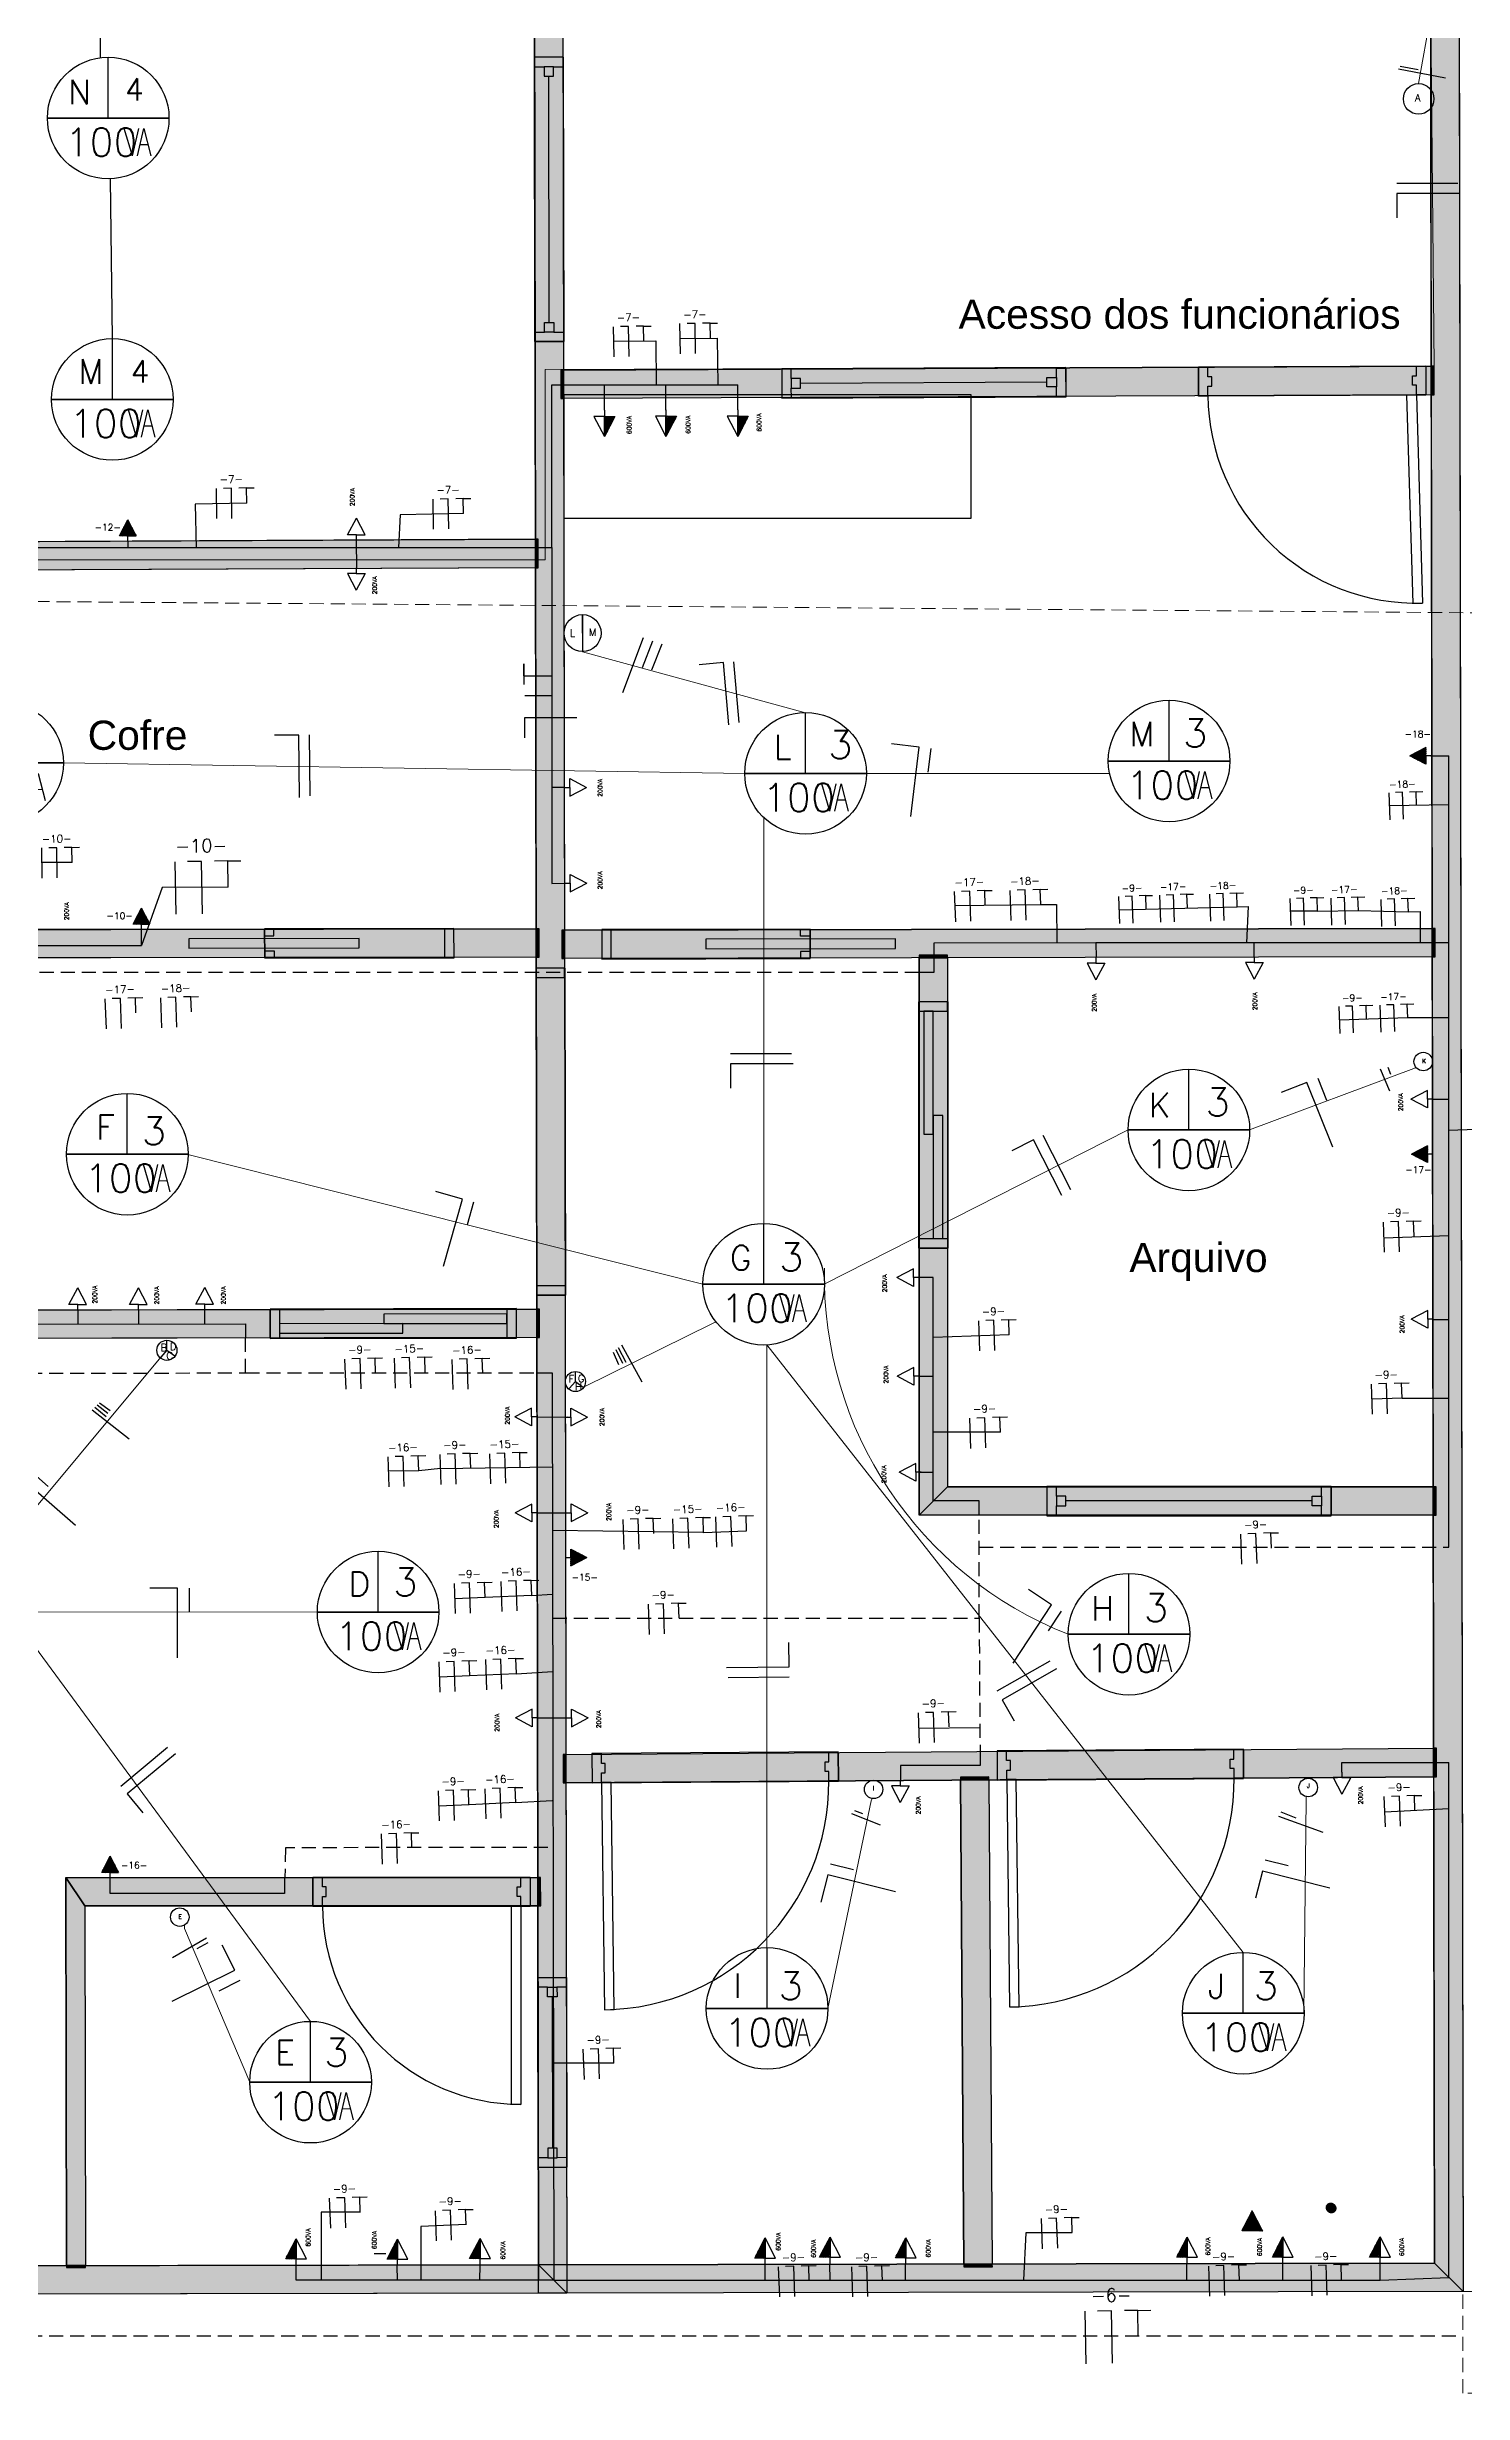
# Model space of a CAD drawing. Extents: x 15 to 36091, y -61 to 20359.
# Drawn here: x 16537 to 24012, y -61 to 12320 of the extents above; entities that cross this region are included whole.
import ezdxf
from ezdxf.enums import TextEntityAlignment as Align

# ---------------------------------------------------------------- set-up
doc = ezdxf.new("R2010")
doc.units = 0
doc.header["$LTSCALE"] = 297
doc.header["$MEASUREMENT"] = 0
doc.linetypes.add('DASHED2', pattern=[0.375, 0.25, -0.125])
doc.linetypes.add('HIDDEN', pattern=[0.375, 0.25, -0.125])
doc.layers.get('0').update_dxf_attribs({"linetype": 'CONTINUOUS'})
for name, color, linetype in [('BUILDING_ENVELOPE', 7, 'CONTINUOUS'), ('circuito6', 170, 'DASHED2'), ('circuito7', 20, 'CONTINUOUS'), ('circuito9', 70, 'CONTINUOUS'), ('CIRCUITOS', 7, 'CONTINUOUS'), ('ENVELOPE_DE_CONSTRUçãO', 7, 'CONTINUOUS'), ('LEGENDAS', 7, 'CONTINUOUS'), ('tomadas1', 250, 'CONTINUOUS')]:
    doc.layers.add(name, color=color, linetype=linetype)
for name, color, linetype, lineweight in [('circuito1', 211, 'DASHED2', 20), ('circuito3', 100, 'CONTINUOUS', 20), ('circuito4', 50, 'CONTINUOUS', 30), ('circuito5', 130, 'CONTINUOUS', 20)]:
    doc.layers.add(name, color=color, linetype=linetype, lineweight=lineweight)
doc.styles.get("Standard").update_dxf_attribs({"font": 'txt.shx'})

# ---------------------------------------------------------------- blocks, each defined once
blk = doc.blocks.new('A$Ce5f4a9b8')
for p, q in [((321, 321), (321, 642)), ((321, 321), (0, 321)), ((0, 321), (642, 321)), ((642, 321), (321, 321))]:
    blk.add_line(p, q)
at = {"linetype": 'ByBlock'}
for p, q in [((449, 122), (406, 266)), ((449, 122), (482, 266)), ((475, 122), (509, 266)), ((509, 266), (546, 122)), ((489, 181), (531, 182))]:
    blk.add_line(p, q, dxfattribs=at)
blk.add_circle((321, 321), 321)
blk.add_text('100', height=148.2).set_placement((95, 120))
blk = doc.blocks.new('A$C8bd6be3f')
for p, q in [((146, 146), (57, 47)), ((146, 146), (146, 291)), ((146, 146), (146, 146)), ((146, 146), (146, 146)), ((146, 146), (146, 146)), ((146, 146), (146, 146)), ((146, 146), (146, 146)), ((146, 146), (146, 146)), ((146, 146), (146, 146)), ((146, 146), (146, 146)), ((146, 146), (146, 146)), ((146, 146), (146, 146)), ((146, 146), (146, 146)), ((146, 146), (146, 146)), ((146, 146), (146, 146)), ((146, 146), (146, 146)), ((146, 146), (146, 146)), ((146, 146), (146, 146)), ((146, 146), (146, 146)), ((146, 146), (146, 146)), ((146, 146), (146, 146)), ((146, 146), (146, 146)), ((146, 146), (261, 65)), ((291, 146), (291, 146)), ((291, 146), (291, 146))]:
    blk.add_line(p, q)
blk.add_circle((146, 146), 146)
blk = doc.blocks.new('A$C657a848f')
for p, q in [((147, 368), (0, 368)), ((147, 0), (147, 368)), ((208, 368), (208, 243))]:
    blk.add_line(p, q)
blk = doc.blocks.new('A$C7d9de176')
for p, q in [((288, 740), (0, 740)), ((288, 0), (288, 740)), ((410, 740), (410, 19))]:
    blk.add_line(p, q)
blk = doc.blocks.new('A$Cf313478f')
for p, q in [((0, 0), (179, 103)), ((186, 77), (128, 45))]:
    blk.add_line(p, q)
blk = doc.blocks.new('A$C53cb271b')
at = {"layer": 'circuito1'}
for p, q in [((0, 537), (101, 537)), ((0, 0), (0, 537)), ((101, 537), (101, 0)), ((101, 0), (0, 0))]:
    blk.add_line(p, q, dxfattribs=at)
blk = doc.blocks.new('tomada1')
at = {"layer": 'tomadas1', "color": 0, "linetype": 'ByBlock'}
for p, q in [((22646, 839), (22701, 945)), ((22756, 839), (22701, 945)), ((22701, 945), (22701, 839)), ((22701, 839), (22646, 839)), ((22701, 805), (22701, 839)), ((22701, 839), (22756, 839))]:
    blk.add_line(p, q, dxfattribs=at)
at = {"layer": 'tomadas1', "linetype": 'ByBlock'}
for p, q in [((22649, 839), (22701, 892)), ((22701, 897), (22651, 849)), ((22701, 887), (22653, 839)), ((22655, 857), (22701, 905)), ((22657, 839), (22701, 881)), ((22701, 911), (22662, 869)), ((22662, 869), (22667, 879)), ((22701, 876), (22663, 839)), ((22666, 839), (22701, 870)), ((22667, 879), (22701, 917)), ((22701, 924), (22672, 889)), ((22672, 889), (22678, 901)), ((22678, 901), (22701, 927)), ((22701, 933), (22685, 914)), ((22685, 914), (22690, 924)), ((22690, 924), (22701, 937)), ((22701, 940), (22696, 936)), ((22701, 937), (22701, 940)), ((22701, 927), (22701, 933)), ((22701, 917), (22701, 924)), ((22701, 905), (22701, 911)), ((22701, 892), (22701, 897)), ((22701, 881), (22701, 887)), ((22701, 870), (22701, 876)), ((22653, 839), (22649, 839)), ((22651, 849), (22655, 857)), ((22663, 839), (22657, 839)), ((22672, 839), (22666, 839)), ((22701, 866), (22672, 839)), ((22677, 839), (22701, 861)), ((22683, 839), (22677, 839)), ((22701, 856), (22683, 839)), ((22691, 839), (22701, 847)), ((22701, 861), (22701, 866)), ((22701, 847), (22701, 856))]:
    blk.add_line(p, q, dxfattribs=at)
blk = doc.blocks.new('tomada')
at = {"layer": 'tomadas1', "color": 0, "linetype": 'ByBlock'}
for p, q in [((22843, 814), (22890, 902)), ((22936, 814), (22890, 902)), ((22890, 814), (22843, 814)), ((22890, 785), (22890, 814)), ((22890, 814), (22936, 814))]:
    blk.add_line(p, q, dxfattribs=at)
blk = doc.blocks.new('tomada2')
at = {"layer": 'tomadas1', "linetype": 'ByBlock'}
for p, q in [((29391, 9636), (29327, 9710)), ((29327, 9700), (29406, 9606)), ((29421, 9577), (29327, 9680)), ((29327, 9663), (29438, 9546)), ((29453, 9516), (29327, 9646)), ((29327, 9646), (29327, 9626)), ((29327, 9626), (29466, 9492)), ((29468, 9461), (29327, 9610)), ((29327, 9610), (29327, 9596)), ((29327, 9596), (29451, 9461)), ((29371, 9674), (29391, 9636)), ((29406, 9606), (29421, 9577)), ((29431, 9461), (29327, 9580)), ((29327, 9580), (29327, 9566)), ((29327, 9566), (29416, 9461)), ((29394, 9461), (29327, 9549)), ((29327, 9549), (29327, 9536)), ((29327, 9536), (29374, 9461)), ((29361, 9461), (29327, 9508)), ((29327, 9508), (29327, 9484)), ((29327, 9484), (29348, 9461)), ((29374, 9461), (29361, 9461)), ((29416, 9461), (29394, 9461)), ((29451, 9461), (29431, 9461)), ((29438, 9546), (29453, 9516)), ((29466, 9492), (29482, 9461)), ((29482, 9461), (29468, 9461))]:
    blk.add_line(p, q, dxfattribs=at)
at = {"layer": 'tomadas1', "linetype": 'ByBlock', "xscale": 2.823590415479828, "yscale": 2.823590415479828, "zscale": 2.823590415479828}
blk.add_blockref('tomada1', (-34771, 7092), dxfattribs=at)
blk = doc.blocks.new('FASE_NEUTRO_TERRA')
for p, q in [((-0.15, -0.15), (-0.15, 0.15)), ((0, 0.15), (-0.08, 0.15)), ((0, -0.15), (0, 0.15)), ((0.15, 0.15), (0.075, 0.15)), ((0.15, 0), (0.15, 0.15)), ((0.15, 0.15), (0.225, 0.15))]:
    blk.add_line(p, q)
blk.add_attdef('FNT', text='', height=0.075).set_placement((0, 0.202), align=Align.CENTER)

msp = doc.modelspace()

# ---------------------------------------------------------------- hatches: boundary and pattern name
at = {"layer": 'BUILDING_ENVELOPE'}
for points in [[(23977, 20259), (24012, 475), (23861, 624), (23827, 20109)], [(19255, 15766), (19281, 466), (19131, 616), (19105, 15616)], [(19264, 10465), (19264, 10615), (19249, 10615), (19249, 10465)], [(23844, 10485), (19264, 10465), (19264, 10615), (23844, 10635)], [(23844, 10635), (23844, 10485), (23859, 10485), (23859, 10635)], [(19115, 9572), (14625, 9552), (14625, 9702), (19115, 9722)], [(19115, 9722), (19115, 9572), (19130, 9572), (19130, 9722)], [(19119, 7517), (14629, 7510), (14629, 7660), (19119, 7667)], [(19119, 7667), (19119, 7517), (19134, 7517), (19134, 7667)], [(19269, 7510), (19269, 7660), (19254, 7660), (19254, 7510)], [(23849, 7518), (19269, 7510), (19269, 7660), (23849, 7668)], [(23849, 7668), (23849, 7518), (23864, 7518), (23864, 7668)], [(21140, 7513), (21290, 7513), (21290, 7528), (21140, 7528)], [(21290, 7513), (21290, 4722), (21140, 4572), (21140, 7513)], [(19122, 5509), (14632, 5502), (14632, 5652), (19122, 5659)], [(19122, 5659), (19122, 5509), (19137, 5509), (19137, 5659)], [(23854, 4572), (21140, 4572), (21290, 4722), (23854, 4722)], [(23854, 4722), (23854, 4572), (23869, 4572), (23869, 4722)], [(16636, 2660), (19127, 2660), (19128, 2510), (16737, 2510)], [(19127, 2660), (19128, 2510), (19143, 2510), (19142, 2660)], [(24012, 475), (19131, 466), (19131, 541), (19131, 616), (23861, 624)], [(19281, 466), (3981, 440), (4131, 590), (19131, 616)]]:
    msp.add_hatch(color=253, dxfattribs=at).paths.add_polyline_path(points)
at = {"layer": 'ENVELOPE_DE_CONSTRUçãO'}
for points in [[(19277, 3160), (19276, 3310), (19261, 3310), (19262, 3160)], [(19276, 3310), (23857, 3342), (23857, 3192), (19277, 3160)], [(23857, 3342), (23857, 3192), (23872, 3192), (23872, 3342)], [(21359, 3175), (21509, 3176), (21509, 3191), (21359, 3190)], [(21509, 3176), (21526, 620), (21376, 620), (21359, 3175)], [(16737, 2510), (16740, 612), (16640, 612), (16636, 2660)], [(21526, 620), (21376, 620), (21376, 605), (21527, 605)], [(16740, 612), (16640, 612), (16640, 602), (16740, 602)]]:
    msp.add_hatch(color=253, dxfattribs=at).paths.add_polyline_path(points)
at = {"layer": 'tomadas1', "linetype": 'ByBlock', "true_color": 0xffffff}
h = msp.add_hatch(color=7, dxfattribs=at)
h.dxf.hatch_style = 1
h.paths.add_polyline_path([(22899, 902), (22844, 796), (22899, 796)])
at = {"layer": 'tomadas1', "linetype": 'ByBlock', "true_color": 0xffffff, "transparency": 33554585}
h = msp.add_hatch(dxfattribs=at)
h.set_pattern_fill('ANSI32')
h.set_pattern_definition([(45, (22887.67302, 826.66967), (-0.265165, 0.265165), []), (45, (22887.8498, 826.66967), (-0.265165, 0.265165), [])])
h.paths.add_polyline_path([(22899, 902), (22844, 796), (22899, 796)], flags=17)
h.paths.add_polyline_path([(22844, 796), (22899, 902), (22899, 796)])
h = msp.add_hatch(dxfattribs=at)
h.set_pattern_fill('ANSI31')
h.paths.add_polyline_path([(22899, 902), (22899, 796), (22954, 796)])
h.paths.add_polyline_path([(22899, 902), (22844, 796), (22899, 796)])
h = msp.add_hatch(dxfattribs=at)
h.set_pattern_fill('ANSI32')
edge = h.paths.add_edge_path()
edge.add_ellipse((23315, 916), major_axis=(-26.2, 0), ratio=0.969719, start_angle=-179.967, end_angle=-0.033)
edge.add_ellipse((23315, 916), major_axis=(-26.2, 0), ratio=0.969719, start_angle=0.033, end_angle=179.967)
h.paths.add_polyline_path([(23339, 906), (23341, 911), (23341, 916), (23341, 920), (23339, 925), (23337, 929), (23334, 933), (23331, 936), (23327, 938), (23322, 940), (23317, 941), (23312, 941), (23308, 940), (23303, 938), (23299, 936), (23296, 933), (23293, 929), (23290, 925), (23289, 920), (23289, 916), (23289, 911), (23291, 906), (23293, 902), (23296, 898), (23299, 895), (23303, 893), (23308, 891), (23313, 890), (23317, 890), (23322, 891), (23327, 893), (23331, 895), (23334, 899), (23337, 902)], flags=16)
h.paths.add_polyline_path([(23341, 920), (23339, 925), (23337, 929), (23334, 933), (23331, 936), (23327, 938), (23322, 940), (23317, 941), (23312, 941), (23308, 940), (23303, 938), (23299, 936), (23296, 933), (23293, 929), (23290, 925), (23289, 920), (23289, 916), (23289, 911), (23291, 906), (23293, 902), (23296, 898), (23299, 895), (23303, 893), (23308, 891), (23313, 890), (23317, 890), (23322, 891), (23327, 893), (23331, 895), (23334, 899), (23337, 902), (23339, 906), (23341, 911), (23341, 916)], flags=17)

# ---------------------------------------------------------------- linework, layer by layer
for p, q in [((23670, 12205), (23919, 12158)), ((23680, 12219), (23774, 12202)), ((19364, 9227), (19364, 9324)), ((19364, 9324), (19364, 9129)), ((19576, 8913), (19685, 9203)), ((19733, 9185), (19678, 9043)), ((19782, 9168), (19727, 9032)), ((17494, 7886), (17145, 7885)), ((23614, 6936), (23629, 6899)), ((23573, 6928), (23624, 6812)), ((19551, 5457), (19592, 5380)), ((19569, 5471), (19676, 5275)), ((21616, 5524), (21215, 5510)), ((19525, 5433), (19554, 5367)), ((19539, 5447), (19574, 5375)), ((16971, 4973), (16775, 5127)), ((16789, 5142), (16849, 5093)), ((16801, 5154), (16859, 5110)), ((16815, 5165), (16871, 5125)), ((21570, 5010), (21215, 5010)), ((18849, 4138), (18690, 4130)), ((19095, 4149), (18849, 4138)), ((19095, 4149), (19205, 4156)), ((18768, 3724), (18610, 3717)), ((19015, 3735), (18768, 3724)), ((19015, 3735), (19206, 3748)), ((21139, 3449), (21461, 3452)), ((18765, 3044), (18606, 3036)), ((19011, 3055), (18765, 3044)), ((19011, 3055), (19203, 3067)), ((20784, 2998), (20935, 2938)), ((20800, 3014), (20842, 2998)), ((23038, 2983), (23272, 2899)), ((23049, 3006), (23129, 2975)), ((23599, 3007), (23936, 3025)), ((19529, 1680), (19204, 1680)), ((18191, 894), (17985, 894)), ((17985, 894), (17985, 535)), ((18750, 828), (18510, 819)), ((18510, 819), (18510, 535)), ((21704, 785), (21691, 535)), ((21948, 785), (21704, 785))]:
    msp.add_line(p, q)
at = {"linetype": 'ByBlock'}
for p, q in [((19880, 10781), (20074, 10784)), ((20074, 10784), (20078, 10538)), ((19529, 10767), (19751, 10770)), ((19529, 10767), (19529, 10767)), ((19751, 10770), (19753, 10538)), ((17591, 9913), (17320, 9908)), ((17320, 9908), (17324, 9678)), ((18402, 9852), (18393, 9678)), ((18736, 9858), (18402, 9852)), ((23623, 8318), (23936, 8322)), ((16670, 8016), (16511, 8016)), ((17145, 7885), (17035, 7579)), ((21331, 7789), (21782, 7795)), ((21782, 7795), (21866, 7795)), ((21866, 7795), (21867, 7595)), ((22196, 7766), (22819, 7783)), ((22819, 7783), (22877, 7785)), ((22877, 7785), (22868, 7593)), ((23243, 7760), (23100, 7760)), ((23243, 7760), (23459, 7763)), ((23459, 7763), (23723, 7756)), ((23723, 7756), (23785, 7757)), ((23785, 7757), (23785, 7593)), ((23359, 7186), (23719, 7198)), ((23719, 7198), (23936, 7198)), ((24348, 6617), (23936, 6603)), ((23936, 6046), (23594, 6034)), ((23690, 5190), (23531, 5184)), ((23690, 5190), (23936, 5190))]:
    msp.add_line(p, q, dxfattribs=at)
at = {"color": 7, "linetype": 'Continuous'}
msp.add_lwpolyline([(19265, 9834), (21415, 9834), (21415, 10484), (19265, 10484)], close=True, dxfattribs=at)
for centre, radius in [((23777, 12046), 80.6), ((19364, 9227), 97.8), ((23801, 6966), 48.8), ((20900, 3125), 48.8), ((23194, 3135), 48.8), ((17238, 2451), 48.8)]:
    msp.add_circle(centre, radius)
at = {"layer": 'BUILDING_ENVELOPE', "color": 7, "linetype": 'Continuous'}
for p, q in [((23977, 20259), (24012, 475)), ((23827, 20109), (23861, 624)), ((19255, 15766), (19281, 466)), ((19105, 15616), (19131, 616)), ((19261, 12266), (19111, 12266)), ((19111, 12266), (19111, 12216)), ((19261, 12266), (19111, 12266)), ((19261, 12216), (19261, 12266)), ((19111, 12216), (19161, 12216)), ((19188, 10866), (19186, 12166)), ((19211, 12216), (19261, 12216)), ((19113, 10766), (19113, 10816)), ((19113, 10816), (19163, 10816)), ((19213, 10816), (19263, 10816)), ((19263, 10816), (19263, 10766)), ((19263, 10766), (19113, 10766)), ((19263, 10766), (19113, 10766)), ((23844, 10635), (19264, 10615)), ((20415, 10620), (20416, 10470)), ((20465, 10620), (20415, 10620)), ((20415, 10620), (20416, 10470)), ((20465, 10570), (20465, 10620)), ((21815, 10551), (20515, 10545)), ((21865, 10576), (21865, 10626)), ((21865, 10626), (21915, 10626)), ((21865, 10476), (21865, 10526)), ((21915, 10626), (21915, 10476)), ((21915, 10626), (21915, 10476)), ((22615, 10630), (22615, 10480)), ((22665, 10630), (22615, 10630)), ((22615, 10630), (22615, 10480)), ((22665, 10580), (22665, 10630)), ((22685, 10580), (22665, 10580)), ((22665, 10480), (22665, 10530)), ((22665, 10530), (22685, 10530)), ((22685, 10530), (22685, 10580)), ((23745, 10535), (23745, 10585)), ((23745, 10585), (23765, 10585)), ((23765, 10535), (23745, 10535)), ((23765, 10585), (23765, 10635)), ((23765, 10635), (23815, 10635)), ((23765, 10485), (23765, 10535)), ((23815, 10635), (23815, 10485)), ((23815, 10635), (23815, 10485)), ((23844, 10485), (19264, 10465)), ((20416, 10470), (20466, 10470)), ((20466, 10470), (20465, 10520)), ((21915, 10476), (21865, 10476)), ((22615, 10480), (22665, 10480)), ((23815, 10485), (23765, 10485)), ((19115, 9722), (14625, 9702)), ((19115, 9572), (14625, 9552)), ((19119, 7667), (14629, 7660)), ((23849, 7668), (19269, 7660)), ((19119, 7517), (14629, 7510)), ((23849, 7518), (19269, 7510)), ((21140, 7513), (21140, 4572)), ((21290, 7513), (21290, 4722)), ((19122, 5659), (14632, 5652)), ((19122, 5509), (14632, 5502)), ((23854, 4722), (21290, 4722)), ((21815, 4722), (21815, 4572)), ((21865, 4722), (21815, 4722)), ((21815, 4722), (21815, 4572)), ((21865, 4672), (21865, 4722)), ((23265, 4672), (23265, 4722)), ((23265, 4722), (23315, 4722)), ((23315, 4722), (23315, 4572)), ((23315, 4722), (23315, 4572)), ((21865, 4572), (21865, 4622)), ((23215, 4647), (21915, 4647)), ((23265, 4572), (23265, 4622)), ((23854, 4572), (21140, 4572)), ((21815, 4572), (21865, 4572)), ((23315, 4572), (23265, 4572)), ((19463, 3312), (19413, 3311)), ((19413, 3311), (19414, 3161)), ((19413, 3311), (19414, 3161)), ((19464, 3262), (19463, 3312)), ((19484, 3262), (19464, 3262)), ((19484, 3212), (19484, 3262)), ((20644, 3220), (20644, 3270)), ((20644, 3270), (20664, 3270)), ((20664, 3220), (20644, 3220)), ((20664, 3270), (20663, 3320)), ((20663, 3320), (20713, 3320)), ((20664, 3170), (20664, 3220)), ((20713, 3320), (20714, 3170)), ((20713, 3320), (20714, 3170)), ((21602, 3327), (21552, 3326)), ((21552, 3326), (21553, 3176)), ((21552, 3326), (21553, 3176)), ((21602, 3277), (21602, 3327)), ((21622, 3277), (21602, 3277)), ((21603, 3177), (21603, 3227)), ((21603, 3227), (21623, 3227)), ((21623, 3227), (21622, 3277)), ((22783, 3235), (22782, 3285)), ((22782, 3285), (22802, 3285)), ((22803, 3235), (22783, 3235)), ((22802, 3285), (22802, 3335)), ((22802, 3335), (22852, 3335)), ((22803, 3185), (22803, 3235)), ((22852, 3335), (22853, 3185)), ((22852, 3335), (22853, 3185)), ((19414, 3161), (19464, 3162)), ((19464, 3162), (19464, 3212)), ((19464, 3212), (19484, 3212)), ((20714, 3170), (20664, 3170)), ((21553, 3176), (21603, 3177)), ((22853, 3185), (22803, 3185)), ((16636, 2660), (19127, 2660)), ((17941, 2660), (17941, 2510)), ((17991, 2660), (17941, 2660)), ((17941, 2660), (17941, 2510)), ((17991, 2610), (17991, 2660)), ((18011, 2610), (17991, 2610)), ((18011, 2560), (18011, 2610)), ((19018, 2560), (19018, 2610)), ((19018, 2610), (19038, 2610)), ((19038, 2610), (19038, 2660)), ((19038, 2660), (19088, 2660)), ((19088, 2660), (19088, 2510)), ((19088, 2660), (19088, 2510)), ((16737, 2510), (19128, 2510)), ((17941, 2510), (17991, 2510)), ((17991, 2510), (17991, 2560)), ((17991, 2560), (18011, 2560)), ((19038, 2560), (19018, 2560)), ((19038, 2510), (19038, 2560)), ((19088, 2510), (19038, 2510)), ((19128, 2131), (19278, 2132)), ((19128, 2131), (19278, 2132)), ((19128, 2081), (19128, 2131)), ((19278, 2132), (19278, 2082)), ((19178, 2081), (19128, 2081)), ((19204, 2031), (19205, 1231)), ((19278, 2082), (19228, 2081)), ((19180, 1181), (19130, 1181)), ((19130, 1181), (19130, 1131)), ((19130, 1131), (19280, 1132)), ((19130, 1131), (19280, 1132)), ((19280, 1182), (19230, 1181)), ((19280, 1132), (19280, 1182)), ((19131, 616), (4131, 590)), ((19281, 466), (3981, 440))]:
    msp.add_line(p, q, dxfattribs=at)
for points in [[(23977, 20259), (24012, 475), (23861, 624), (23827, 20109)], [(19255, 15766), (19281, 466), (19131, 616), (19105, 15616)], [(19266, 10766), (19263, 12266), (19108, 12266), (19111, 10766)], [(19161, 12216), (19161, 12166), (19211, 12166), (19211, 12216)], [(19163, 10816), (19163, 10866), (19213, 10866), (19213, 10816)], [(19264, 10465), (19264, 10615), (19249, 10615), (19249, 10465)], [(23844, 10485), (19264, 10465), (19264, 10615), (23844, 10635)], [(21915, 10629), (20415, 10622), (20416, 10467), (21916, 10474)], [(20465, 10520), (20515, 10520), (20515, 10570), (20465, 10570)], [(21865, 10526), (21815, 10526), (21815, 10576), (21865, 10576)], [(22615, 10632), (23815, 10637), (23815, 10482), (22615, 10477)], [(23844, 10635), (23844, 10485), (23859, 10485), (23859, 10635)], [(23748, 9384), (23715, 10483), (23765, 10485), (23798, 9385)], [(19115, 9572), (14625, 9552), (14625, 9702), (19115, 9722)], [(19115, 9722), (19115, 9572), (19130, 9572), (19130, 9722)], [(19119, 7517), (14629, 7510), (14629, 7660), (19119, 7667)], [(19119, 7667), (19119, 7517), (19134, 7517), (19134, 7667)], [(19269, 7510), (19269, 7660), (19254, 7660), (19254, 7510)], [(23849, 7518), (19269, 7510), (19269, 7660), (23849, 7668)], [(23849, 7668), (23849, 7518), (23864, 7518), (23864, 7668)], [(21140, 7513), (21290, 7513), (21290, 7528), (21140, 7528)], [(21290, 7513), (21290, 4722), (21140, 4572), (21140, 7513)], [(19122, 5509), (14632, 5502), (14632, 5652), (19122, 5659)], [(19122, 5659), (19122, 5509), (19137, 5509), (19137, 5659)], [(23854, 4572), (21140, 4572), (21290, 4722), (23854, 4722)], [(23315, 4724), (21815, 4724), (21815, 4569), (23315, 4569)], [(23854, 4722), (23854, 4572), (23869, 4572), (23869, 4722)], [(21865, 4622), (21915, 4622), (21915, 4672), (21865, 4672)], [(23265, 4622), (23215, 4622), (23215, 4672), (23265, 4672)], [(20713, 3323), (19413, 3314), (19414, 3159), (20714, 3168)], [(22852, 3338), (21552, 3329), (21553, 3174), (22853, 3183)], [(19530, 1963), (19514, 3162), (19464, 3162), (19480, 1962)], [(21668, 1977), (21653, 3177), (21603, 3177), (21618, 1977)], [(16636, 2660), (19127, 2660), (19128, 2510), (16737, 2510)], [(17941, 2662), (19088, 2662), (19088, 2507), (17941, 2507)], [(19127, 2660), (19128, 2510), (19143, 2510), (19142, 2660)], [(18988, 1463), (18988, 2510), (19038, 2510), (19038, 1463)], [(19126, 2131), (19128, 1131), (19283, 1132), (19281, 2132)], [(19228, 2081), (19229, 2031), (19179, 2031), (19178, 2081)], [(19230, 1181), (19230, 1231), (19180, 1231), (19180, 1181)], [(24012, 475), (19131, 466), (19131, 541), (19131, 616), (23861, 624)], [(19281, 466), (3981, 440), (4131, 590), (19131, 616)]]:
    msp.add_lwpolyline(points, close=True, dxfattribs=at)
for points in [[(23861, 624), (19131, 616), (19131, 541)], [(24012, 475), (19131, 466), (19131, 541)]]:
    msp.add_lwpolyline(points, dxfattribs=at)
for centre, radius, start, end in [((23765, 10485), 1100, 180.2568, 271.7021), ((19464, 3162), 1200, 270.7417, 0.3962), ((21603, 3177), 1200, 270.7417, 0.3962), ((19038, 2510), 1047, 180, 270)]:
    msp.add_arc(centre, radius, start, end, dxfattribs=at)
at = {"layer": 'circuito1', "linetype": 'HIDDEN'}
msp.add_line((24123, 9334), (14512, 9409), dxfattribs=at)
at = {"layer": 'circuito3'}
for p, q in [((19364, 9129), (20541, 8807)), ((16624, 8542), (20220, 8486)), ((20862, 8486), (22145, 8486)), ((20320, 6112), (20320, 8254)), ((23752, 6930), (23763, 6935)), ((22884, 6605), (23752, 6930)), ((20640, 5791), (22243, 6605)), ((17281, 6476), (19999, 5791)), ((19368, 5248), (20050, 5584)), ((20050, 5584), (20067, 5593)), ((20337, 2290), (20337, 5471)), ((17138, 5406), (16235, 4323)), ((16339, 4060), (17964, 4062)), ((17928, 1901), (16339, 4060)), ((20658, 1969), (20887, 3065)), ((20887, 3065), (20892, 3077)), ((23171, 1944), (23183, 3072)), ((23183, 3072), (23183, 3088)), ((23183, 3072), (23183, 3072)), ((17263, 2391), (17263, 2409)), ((17607, 1580), (17263, 2391))]:
    msp.add_line(p, q, dxfattribs=at)
at = {"layer": 'circuito3', "linetype": 'ByBlock'}
msp.add_line((22851, 2264), (20337, 5471), dxfattribs=at)
msp.add_arc((22670, 5833), 2030, 178.7984, 248.5325, dxfattribs=at)
at = {"layer": 'circuito4'}
msp.add_line((16819, 12265), (16819, 12874), dxfattribs=at)
at = {"layer": 'circuito4', "linetype": 'ByBlock'}
msp.add_line((16882, 10781), (16873, 11623), dxfattribs=at)
at = {"layer": 'circuito5'}
for p, q in [((23777, 12127), (23841, 12490)), ((23859, 10635), (23841, 12490)), ((19167, 10618), (23859, 10635)), ((19167, 9639), (19167, 10618)), ((14625, 9613), (19115, 9613))]:
    msp.add_line(p, q, dxfattribs=at)
at = {"layer": 'circuito5', "linetype": 'ByBlock'}
for p in [(19115, 9613), (19167, 9639)]:
    msp.add_line(p, (19167, 9613), dxfattribs=at)
at = {"layer": 'circuito6', "linetype": 'DASHED2'}
msp.add_line((15880, 242), (24010, 242), dxfattribs=at)
at = {"layer": 'circuito7', "linetype": 'ByBlock'}
for p, q in [((19201, 9678), (19201, 10538)), ((19201, 10538), (20183, 10538)), ((19479, 10403), (19479, 10538)), ((19804, 10404), (19804, 10538)), ((20183, 10405), (20183, 10538)), ((14525, 9678), (19201, 9678)), ((18169, 9718), (18170, 9568)), ((19201, 9678), (19201, 7906)), ((19054, 9001), (19054, 9064)), ((19054, 9064), (19054, 8956)), ((19054, 9001), (19199, 9001)), ((19059, 8898), (19199, 8898)), ((19059, 8675), (19059, 8781)), ((19059, 8781), (19334, 8781)), ((19268, 8413), (19201, 8413)), ((19201, 7906), (19269, 7908)), ((16489, 7579), (17035, 7579)), ((17035, 7579), (17035, 7664))]:
    msp.add_line(p, q, dxfattribs=at)
at = {"layer": 'circuito7'}
msp.add_line((16963, 9712), (16963, 9678), dxfattribs=at)
at = {"layer": 'circuito9', "linetype": 'ByBlock'}
for p, q in [((23842, 8579), (23936, 8579)), ((23936, 7593), (23936, 8579)), ((21219, 7593), (22073, 7595)), ((21219, 7438), (21219, 7593)), ((23936, 7593), (22073, 7593)), ((22073, 7593), (22074, 7515)), ((22909, 7518), (22909, 7593)), ((23936, 4404), (23936, 7593)), ((21140, 7438), (21219, 7438)), ((23853, 6767), (23936, 6767)), ((21215, 5826), (21140, 5826)), ((21215, 4647), (21215, 5826)), ((16432, 5580), (17584, 5582)), ((16699, 5655), (16699, 5581)), ((17020, 5656), (17020, 5581)), ((17369, 5656), (17369, 5582)), ((17584, 5582), (17584, 5507)), ((23853, 5605), (23936, 5605)), ((19123, 5323), (19203, 5323)), ((19203, 5323), (19212, 535)), ((21140, 5306), (21215, 5306)), ((19123, 5090), (19287, 5091)), ((18500, 4806), (18341, 4805)), ((18614, 4819), (18500, 4806)), ((18614, 4819), (19204, 4827)), ((21140, 4799), (21215, 4799)), ((19126, 4584), (19274, 4585)), ((21457, 4647), (21215, 4647)), ((21457, 4572), (21457, 4647)), ((20002, 4480), (19205, 4492)), ((20002, 4480), (20229, 4489)), ((19127, 3502), (19276, 3502)), ((21462, 3251), (21042, 3251)), ((21042, 3251), (21042, 3173)), ((21462, 3326), (21462, 3251)), ((23372, 3216), (23372, 3267)), ((23372, 3267), (23936, 3267)), ((23936, 549), (23936, 3267)), ((18326, 674), (18264, 674)), ((20670, 536), (20669, 619)), ((21069, 535), (21069, 619)), ((22554, 535), (22553, 622)), ((23060, 535), (23060, 623)), ((23573, 535), (23573, 624)), ((17853, 535), (17853, 614)), ((19212, 535), (17853, 535)), ((18387, 535), (18386, 611)), ((18821, 535), (18823, 615)), ((19212, 535), (23573, 535)), ((20327, 535), (20327, 618)), ((23573, 535), (23936, 549))]:
    msp.add_line(p, q, dxfattribs=at)
at = {"layer": 'circuito9', "linetype": 'DASHED2'}
for p, q in [((17584, 5323), (17584, 5507)), ((15880, 5320), (17584, 5323)), ((17584, 5323), (19123, 5323)), ((21457, 4028), (21457, 4572)), ((21457, 4404), (23936, 4404)), ((19206, 4028), (21457, 4028)), ((21457, 4028), (21462, 3326)), ((17796, 2817), (17793, 2660)), ((19181, 2819), (17796, 2817)), ((19208, 2744), (19208, 2744))]:
    msp.add_line(p, q, dxfattribs=at)
at = {"layer": 'circuito9'}
for p, q in [((16870, 2575), (16870, 2660)), ((17790, 2660), (17790, 2575)), ((17790, 2575), (16870, 2575))]:
    msp.add_line(p, q, dxfattribs=at)
at = {"layer": 'CIRCUITOS', "linetype": 'DASHED2'}
msp.add_line((16164, 7438), (21140, 7438), dxfattribs=at)
at = {"layer": 'ENVELOPE_DE_CONSTRUçãO', "color": 7, "linetype": 'Continuous'}
for p, q in [((17686, 7515), (17685, 7665)), ((18686, 7517), (18685, 7667)), ((19465, 7660), (19465, 7510)), ((20565, 7662), (20565, 7512)), ((19269, 7459), (19119, 7459)), ((21290, 7282), (21140, 7282)), ((21290, 5982), (21140, 5982)), ((19272, 5734), (19122, 5734)), ((17715, 5507), (17715, 5657)), ((19015, 5509), (19015, 5659)), ((19276, 3310), (23857, 3342)), ((19277, 3160), (23857, 3192)), ((21359, 3175), (21376, 620)), ((21509, 3176), (21526, 620)), ((16636, 2660), (16640, 612)), ((16737, 2510), (16740, 612))]:
    msp.add_line(p, q, dxfattribs=at)
for points in [[(17285, 7564), (18185, 7566), (18185, 7616), (17285, 7614)], [(17686, 7512), (18686, 7514), (18685, 7669), (17685, 7667)], [(17685, 7665), (17685, 7630), (17735, 7630), (17735, 7665)], [(18686, 7517), (18685, 7667), (18635, 7666), (18636, 7516)], [(20565, 7665), (19465, 7662), (19465, 7507), (20565, 7509)], [(19465, 7660), (19465, 7510), (19515, 7510), (19515, 7660)], [(21015, 7613), (20015, 7611), (20015, 7561), (21015, 7563)], [(20565, 7662), (20565, 7627), (20515, 7627), (20515, 7662)], [(17686, 7515), (17686, 7550), (17736, 7550), (17736, 7515)], [(19275, 5734), (19272, 7459), (19117, 7459), (19120, 5734)], [(19269, 7459), (19119, 7459), (19119, 7409), (19269, 7409)], [(20565, 7512), (20565, 7547), (20515, 7547), (20515, 7512)], [(21293, 5982), (21293, 7282), (21137, 7282), (21137, 5982)], [(21290, 7282), (21140, 7282), (21140, 7232), (21290, 7232)], [(21215, 6582), (21215, 7232), (21165, 7232), (21165, 6582)], [(21265, 6032), (21265, 6682), (21215, 6682), (21215, 6032)], [(21290, 5982), (21140, 5982), (21140, 6032), (21290, 6032)], [(19272, 5734), (19122, 5734), (19122, 5784), (19272, 5784)], [(17715, 5504), (19015, 5507), (19015, 5662), (17715, 5660)], [(17715, 5507), (17715, 5657), (17765, 5657), (17765, 5507)], [(17765, 5532), (18415, 5533), (18415, 5583), (17765, 5582)], [(18315, 5583), (18965, 5584), (18965, 5634), (18315, 5633)], [(19015, 5509), (19015, 5659), (18965, 5659), (18965, 5509)], [(19277, 3160), (19276, 3310), (19261, 3310), (19262, 3160)], [(19276, 3310), (23857, 3342), (23857, 3192), (19277, 3160)], [(23857, 3342), (23857, 3192), (23872, 3192), (23872, 3342)], [(21359, 3175), (21509, 3176), (21509, 3191), (21359, 3190)], [(21509, 3176), (21526, 620), (21376, 620), (21359, 3175)], [(16737, 2510), (16740, 612), (16640, 612), (16636, 2660)], [(21526, 620), (21376, 620), (21376, 605), (21527, 605)], [(16740, 612), (16640, 612), (16640, 602), (16740, 602)]]:
    msp.add_lwpolyline(points, close=True, dxfattribs=at)

# ---------------------------------------------------------------- block references
for name, p in [('A$Ce5f4a9b8', (16539, 11624)), ('A$Ce5f4a9b8', (16561, 10139)), ('A$Ce5f4a9b8', (15982, 8221)), ('A$Ce5f4a9b8', (20220, 8166)), ('A$Ce5f4a9b8', (22139, 8231)), ('A$Ce5f4a9b8', (22243, 6284)), ('A$Ce5f4a9b8', (16640, 6156)), ('A$Ce5f4a9b8', (19999, 5470)), ('A$Ce5f4a9b8', (17964, 3740)), ('A$Ce5f4a9b8', (21927, 3623)), ('A$C657a848f', (17079, 3819)), ('A$Ce5f4a9b8', (20017, 1648)), ('A$Ce5f4a9b8', (22530, 1623)), ('A$Ce5f4a9b8', (17607, 1259))]:
    msp.add_blockref(name, p)
for p, xscale, yscale, zscale, rotation in [((23992, 11419), 0.4461122079929736, 0.4461122079929736, 0.4461122079929736, 90.00000000000057), ((20008, 8731), 0.4461122079929734, 0.4461122079929734, 0.4461122079929734, 5.008208140590646), ((17741, 8358), 0.4461122079929736, 0.4461122079929736, 0.4461122079929736, 0.5116605313439408), ((20475, 6825), 0.4461122079929736, 0.4461122079929736, 0.4461122079929736, 90.00000000001245), ((21780, 6201), 0.4461122079929734, 0.4461122079929734, 0.4461122079929734, 27.00568558063943), ((20123, 3897), 0.4461122079929735, 0.4461122079929735, 0.4461122079929735, 270.5063712807187), ((21929, 3649), 0.4461122079929734, 0.4461122079929734, 0.4461122079929734, 119.5212860841875), ((17297, 3213), 0.4461122079929736, 0.4461122079929736, 0.4461122079929736, 129.7303681247616)]:
    msp.add_blockref('A$C7d9de176', p, dxfattribs=dict(xscale=xscale, yscale=yscale, zscale=zscale, rotation=rotation))
for p, rotation in [((20951, 8277), 353.1297044198915), ((23187, 6460), 21.7055765013363), ((18488, 5927), 344.069243232553), ((16590, 4407), 48.8993079735133), ((21514, 3873, 5611), 326.5486689093829), ((20979, 2441), 75.88333059088701), ((23273, 2462), 75.88333059088701), ((17133, 2139), 296.4529889372981)]:
    msp.add_blockref('A$C657a848f', p, dxfattribs=dict(rotation=rotation))
at = {"xscale": 0.3637294409577436, "yscale": 0.3637294409577436, "zscale": 0.3637294409577436}
for p in [(17117, 5389), (19273, 5224)]:
    msp.add_blockref('A$C8bd6be3f', p, dxfattribs=at)
at = {"linetype": 'ByBlock'}
for name, p in [('A$Cf313478f', (17200, 2238)), ('A$C53cb271b', (24010, -61))]:
    msp.add_blockref(name, p, dxfattribs=at)
at = {"layer": 'CIRCUITOS'}
for p, xscale, yscale, zscale, rotation, values in [((19608, 10766), 529.6691915631403, 529.6691915631403, 529.6691915631403, 0.9951453270412859, {'FNT': '-7-'}), ((19959, 10782), 529.6691915631403, 529.6691915631403, 529.6691915631403, 0.9951453270412859, {'FNT': '-7-'}), ((17512, 9912), 529.6691915631403, 529.6691915631403, 529.6691915631403, 0.9951453270412859, {'FNT': '-7-'}), ((18656, 9856), 529.6691915631403, 529.6691915631403, 529.6691915631403, 0.9951453270412859, {'FNT': '-7-'}), ((23695, 8316), 474.5572291958879, 474.5572291958879, 474.5572291958879, 1.990290654082346, {'FNT': '-18-'}), ((16590, 8015), 529.6691915631395, 529.6691915631395, 529.6691915631395, 0.9951453270413108, {'FNT': '-10-'}), ((17355, 7884), 923.3854918434473, 923.3854918434473, 923.3854918434473, 0.9951453270413108, {'FNT': '-10-'}), ((21410, 7786), 529.6691915631403, 529.6691915631403, 529.6691915631403, 1.990290654082346, {'FNT': '-17-'}), ((21703, 7792), 529.6691915631403, 529.6691915631403, 529.6691915631403, 1.990290654082346, {'FNT': '-18-'}), ((22268, 7768), 474.5572291958879, 474.5572291958879, 474.5572291958879, 1.990290654082346, {'FNT': '-9-'}), ((22485, 7775), 474.5572291958879, 474.5572291958879, 474.5572291958879, 1.990290654082346, {'FNT': '-17-'}), ((22748, 7781), 474.5572291958879, 474.5572291958879, 474.5572291958879, 1.990290654082346, {'FNT': '-18-'}), ((23172, 7757), 474.5572291958879, 474.5572291958879, 474.5572291958879, 1.990290654082346, {'FNT': '-9-'}), ((23388, 7760), 474.5572291958879, 474.5572291958879, 474.5572291958879, 1.990290654082346, {'FNT': '-17-'}), ((23652, 7753), 474.5572291958879, 474.5572291958879, 474.5572291958879, 1.990290654082346, {'FNT': '-18-'}), ((16927, 7220), 529.6691915631403, 529.6691915631403, 529.6691915631403, 1.990290654082346, {'FNT': '-17-'}), ((17220, 7226), 529.6691915631403, 529.6691915631403, 529.6691915631403, 1.990290654082346, {'FNT': '-18-'}), ((23431, 7188), 474.5572291958879, 474.5572291958879, 474.5572291958879, 1.990290654082346, {'FNT': '-9-'}), ((23648, 7195), 474.5572291958879, 474.5572291958879, 474.5572291958879, 1.990290654082346, {'FNT': '-17-'}), ((23674, 6042), 529.6691915631403, 529.6691915631403, 529.6691915631403, 1.990290654082346, {'FNT': '-9-'}), ((21537, 5521), 529.6691915631403, 529.6691915631403, 529.6691915631403, 1.990290654082346, {'FNT': '-9-'}), ((18192, 5319), 529.6691915631403, 529.6691915631403, 529.6691915631403, 1.990290654082346, {'FNT': '-9-'}), ((18454, 5324), 529.6691915631403, 529.6691915631403, 529.6691915631403, 1.990290654082346, {'FNT': '-15-'}), ((18758, 5317), 529.6691915631403, 529.6691915631403, 529.6691915631403, 1.990290654082346, {'FNT': '-16-'}), ((23610, 5187), 529.6691915631403, 529.6691915631403, 529.6691915631403, 1.990290654082346, {'FNT': '-9-'}), ((21490, 5007), 529.6691915631403, 529.6691915631403, 529.6691915631403, 1.990290654082346, {'FNT': '-9-'}), ((18694, 4816), 529.6691915631403, 529.6691915631403, 529.6691915631403, 1.990290654082346, {'FNT': '-9-'}), ((18956, 4820), 529.6691915631403, 529.6691915631403, 529.6691915631403, 1.990290654082346, {'FNT': '-15-'}), ((18420, 4803), 529.6691915631403, 529.6691915631403, 529.6691915631403, 1.990290654082346, {'FNT': '-16-'}), ((19660, 4473), 529.6691915631403, 529.6691915631403, 529.6691915631403, 1.990290654082346, {'FNT': '-9-'}), ((19923, 4477), 529.6691915631403, 529.6691915631403, 529.6691915631403, 1.990290654082346, {'FNT': '-15-'}), ((20150, 4486), 529.6691915631403, 529.6691915631403, 529.6691915631403, 1.990290654082346, {'FNT': '-16-'}), ((22921, 4396), 529.6691915631403, 529.6691915631403, 529.6691915631403, 1.990290654082346, {'FNT': '-9-'}), ((18770, 4135), 529.6691915631403, 529.6691915631403, 529.6691915631403, 1.990290654082346, {'FNT': '-9-'}), ((19016, 4146), 529.6691915631403, 529.6691915631403, 529.6691915631403, 1.990290654082346, {'FNT': '-16-'}), ((19794, 4025), 529.6691915631403, 529.6691915631403, 529.6691915631403, 1.990290654082346, {'FNT': '-9-'}), ((18689, 3721), 529.6691915631403, 529.6691915631403, 529.6691915631403, 1.990290654082346, {'FNT': '-9-'}), ((18935, 3733), 529.6691915631403, 529.6691915631403, 529.6691915631403, 1.990290654082346, {'FNT': '-16-'}), ((21219, 3452), 529.6691915631403, 529.6691915631403, 529.6691915631403, 1.990290654082346, {'FNT': '-9-'}), ((18685, 3041), 529.6691915631403, 529.6691915631403, 529.6691915631403, 1.990290654082346, {'FNT': '-9-'}), ((18932, 3052), 529.6691915631403, 529.6691915631403, 529.6691915631403, 1.990290654082346, {'FNT': '-16-'}), ((23678, 3010), 529.6691915631403, 529.6691915631403, 529.6691915631403, 1.990290654082346, {'FNT': '-9-'}), ((18384, 2813), 529.6691915631403, 529.6691915631403, 529.6691915631403, 1.990290654082346, {'FNT': '-16-'}), ((19450, 1677), 529.6691915631403, 529.6691915631403, 529.6691915631403, 1.990290654082346, {'FNT': '-9-'}), ((18111, 891), 529.6691915631403, 529.6691915631403, 529.6691915631403, 1.990290654082346, {'FNT': '-9-'}), ((18670, 825), 529.6691915631403, 529.6691915631403, 529.6691915631403, 1.990290654082346, {'FNT': '-9-'}), ((21869, 783), 529.6691915631403, 529.6691915631403, 529.6691915631403, 1.990290654082346, {'FNT': '-9-'}), ((20481, 529), 529.6691915631403, 529.6691915631403, 529.6691915631403, 1.990290654082346, {'FNT': '-9-'}), ((20867, 529), 529.6691915631403, 529.6691915631403, 529.6691915631403, 1.990290654082346, {'FNT': '-9-'}), ((22752, 533), 529.6691915631403, 529.6691915631403, 529.6691915631403, 1.990290654082346, {'FNT': '-9-'}), ((23291, 535), 529.6691915631403, 529.6691915631403, 529.6691915631403, 1.990290654082346, {'FNT': '-9-'}), ((22158, 235), 923.3854918434472, 923.3854918434472, 923.3854918434472, 0.9951453270413108, {'FNT': '-6-'})]:
    msp.add_blockref('FASE_NEUTRO_TERRA', p, dxfattribs=dict(at, xscale=xscale, yscale=yscale, zscale=zscale, rotation=rotation)).add_auto_attribs(values)
at = {"layer": 'tomadas1', "linetype": 'ByBlock'}
for name, p, rotation in [('tomada1', (42180, 11209), 180), ('tomada1', (42505, 11210), 180), ('tomada1', (42884, 11210), 180), ('tomada', (41059, 10356), 180), ('tomada', (18483, 31303), 270), ('tomada', (18484, 30797), 270), ('tomada', (44963, 8300), 180), ('tomada', (45799, 8303), 180), ('tomada', (24638, -16122), 89.99999999999999), ('tomada', (21925, -17064), 89.99999999999999), ('tomada', (24639, -17284), 89.99999999999999), ('tomada', (21926, -17584), 89.99999999999999), ('tomada', (19908, -17799), 89.99999999999999), ('tomada', (18488, 27980), 270), ('tomada', (21937, -18091), 89.99999999999999), ('tomada', (19911, -18306), 89.99999999999999), ('tomada', (18489, 27475), 270), ('tomada', (19912, -19387), 89.99999999999999), ('tomada', (18491, 26392), 270), ('tomada', (43931, 3958), 180), ('tomada', (46262, 4001), 180)]:
    msp.add_blockref(name, p, dxfattribs=dict(at, rotation=rotation))
at = {"layer": 'tomadas1', "linetype": 'ByBlock', "xscale": 0.284295121031884, "yscale": 0.284295121031884, "zscale": 0.284295121031884}
for p in [(8626, 7050), (8698, 5001), (8533, -3)]:
    msp.add_blockref('tomada2', p, dxfattribs=at)
at = {"layer": 'tomadas1', "linetype": 'ByBlock'}
for name, p in [('tomada', (-4720, 8932)), ('tomada', (-6190, 4870)), ('tomada', (-5870, 4870)), ('tomada', (-5520, 4871)), ('tomada1', (-4849, -192)), ('tomada1', (-4314, -193)), ('tomada1', (-3878, -190)), ('tomada1', (-2373, -187)), ('tomada1', (-2031, -183)), ('tomada1', (-1631, -186)), ('tomada1', (-146, -183)), ('tomada1', (359, -182)), ('tomada1', (872, -182))]:
    msp.add_blockref(name, p, dxfattribs=at)
at = {"layer": 'tomadas1', "linetype": 'ByBlock', "xscale": 0.284295121031884, "yscale": 0.284295121031884, "zscale": 0.284295121031884}
for p, rotation in [((26505, 242), 89.99999999999999), ((26514, -1860), 89.99999999999999), ((16612, 12686), 270)]:
    msp.add_blockref('tomada2', p, dxfattribs=dict(at, rotation=rotation))

# ---------------------------------------------------------------- texts
at = {"attachment_point": 1}
for s, width, gutter_width, heights, insert, char_height in [('N', 64.97, 643, [0], (16648, 12147), 129), ('4', 30.26, 580, [0], (16948, 12153), 116), ('A', 4.91, 195, [0], (23757, 12072), 38.9), ('M', 64.97, 643, [0], (16702, 10672), 129), ('4', 30.26, 580, [0], (16978, 10665), 116), ('L', 4.91, 195, [0], (19297, 9247), 38.9), ('M', 4.91, 195, [0], (19397, 9252), 38.9), ('L', 64.97, 643, [0], (20373, 8691), 129), ('3', 108.51, 746, [0], (20661, 8713), 149), ('M', 64.97, 643, [0], (22249, 8759), 129), ('3', 108.51, 746, [0], (22534, 8774), 149), ('K', 11.64, 115, [0], (23795, 6980), 23.1), ('3', 108.51, 746, [0], (22653, 6827), 149), ('K', 64.97, 643, [0], (22351, 6801), 129), ('F', 64.97, 643, [0], (16795, 6684), 129), ('3', 108.51, 746, [0], (17038, 6675), 149), ('G', 64.97, 643, [0], (20141, 5995), 129), ('3', 108.51, 746, [0], (20402, 6009), 149), ('B', 4.91, 195, [0], (17136, 5476), 38.9), ('D', 4.91, 195, [0], (17185, 5481), 38.9), ('C', 4.91, 195, [0], (17167, 5433), 38.9), ('F', 4.91, 195, [0], (19290, 5311), 38.9), ('H', 4.91, 195, [0], (19324, 5270), 38.9), ('G', 4.91, 195, [0], (19339, 5313), 38.9), ('D', 64.97, 643, [290], (18127, 4274), 129), ('3', 108.51, 746, [0], (18365, 4294), 149), ('H', 64.97, 643, [0], (22047, 4145), 129), ('3', 108.51, 746, [0], (22327, 4158), 149), ('I', 11.64, 115, [0], (20895, 3143), 23.1), ('J', 11.64, 115, [0], (23187, 3156), 23.1), ('E', 11.64, 115, [0], (17231, 2465), 23.1), ('I', 64.97, 643, [0], (20159, 2154), 129), ('3', 108.51, 746, [0], (20399, 2163), 149), ('J', 64.97, 643, [0], (22666, 2151), 129), ('3', 108.51, 746, [0], (22907, 2163), 149), ('E', 64.97, 643, [0], (17741, 1802), 129), ('3', 108.51, 746, [0], (18001, 1812), 149)]:
    msp.add_mtext_dynamic_manual_height_columns(s, width=width, gutter_width=gutter_width, heights=heights, dxfattribs=dict(at, insert=insert, char_height=char_height))
at = {"char_height": 154.1, "width": 2500, "attachment_point": 5}
for s, insert in [('\\C7;\\fArial|b0|i0|;\\H154.10029677674;Acesso dos funcionários', (22515, 10909)), ('\\C7;\\fArial|b0|i0|;\\H154.10029677674;Cofre', (17015, 8687)), ('\\C7;\\fArial|b0|i0|;\\H154.10029677674;Arquivo', (22615, 5909))]:
    msp.add_mtext(s, dxfattribs=dict(at, insert=insert))
at = {"linetype": 'ByBlock', "char_height": 35.2, "attachment_point": 1}
for s, insert in [('-12-', (16788, 9803)), ('-18-', (23703, 8712)), ('-10-', (16851, 7753)), ('-17-', (23706, 6413)), ('-15-', (19306, 4262)), ('-16-', (16927, 2742))]:
    msp.add_mtext_dynamic_manual_height_columns(s, width=30.72, gutter_width=176, heights=[0], dxfattribs=dict(at, insert=insert))
at = {"layer": 'LEGENDAS', "linetype": 'ByBlock', "attachment_point": 1, "rotation": 90}
for s, width, gutter_width, insert, char_height in [('600VA', 46.49, 117, (19598, 10277), 23.4), ('600VA', 46.49, 117, (19909, 10279), 23.4), ('600VA', 46.49, 117, (20284, 10290), 23.4), ('200VA', 24.32, 116, (18137, 9897), 23.1), ('200VA', 24.32, 116, (18255, 9432), 23.1), ('200VA', 24.32, 116, (19445, 8363), 23.1), ('200VA', 24.32, 116, (19445, 7875), 23.1), ('200VA', 24.32, 116, (16629, 7712), 23.1), ('200VA', 24.32, 116, (22053, 7229), 23.1), ('200VA', 24.32, 116, (22901, 7237), 23.1), ('200VA', 24.32, 116, (23671, 6704), 23.1), ('200VA', 24.32, 116, (20947, 5748), 23.1), ('200VA', 24.32, 116, (16778, 5689), 23.1), ('200VA', 24.32, 116, (17105, 5684), 23.1), ('200VA', 24.32, 116, (17457, 5684), 23.1), ('200VA', 24.32, 116, (23678, 5532), 23.1), ('200VA', 24.32, 116, (20954, 5267), 23.1), ('200VA', 24.32, 116, (18956, 5050), 23.1), ('200VA', 24.32, 116, (19455, 5042), 23.1), ('200VA', 24.32, 116, (20943, 4741), 23.1), ('200VA', 24.32, 116, (18897, 4504), 23.1), ('200VA', 24.32, 116, (19491, 4542), 23.1), ('200VA', 24.32, 116, (18901, 3429), 23.1), ('200VA', 24.32, 116, (19438, 3448), 23.1), ('200VA', 24.32, 116, (23459, 3046), 23.1), ('200VA', 24.32, 116, (21124, 2993), 23.1), ('600VA', 46.49, 117, (17904, 712), 23.4), ('600VA', 46.49, 117, (18253, 699), 23.4), ('600VA', 46.49, 117, (20385, 690), 23.4), ('600VA', 46.49, 117, (20571, 653), 23.4), ('600VA', 46.49, 117, (21177, 655), 23.4), ('600VA', 46.49, 117, (22653, 665), 23.4), ('600VA', 46.49, 117, (22926, 662), 23.4), ('600VA', 46.49, 117, (23676, 662), 23.4), ('600VA', 46.49, 117, (18932, 644), 23.4)]:
    msp.add_mtext_dynamic_manual_height_columns(s, width=width, gutter_width=gutter_width, heights=[0], dxfattribs=dict(at, insert=insert, char_height=char_height))

doc.saveas('drawing.dxf')
